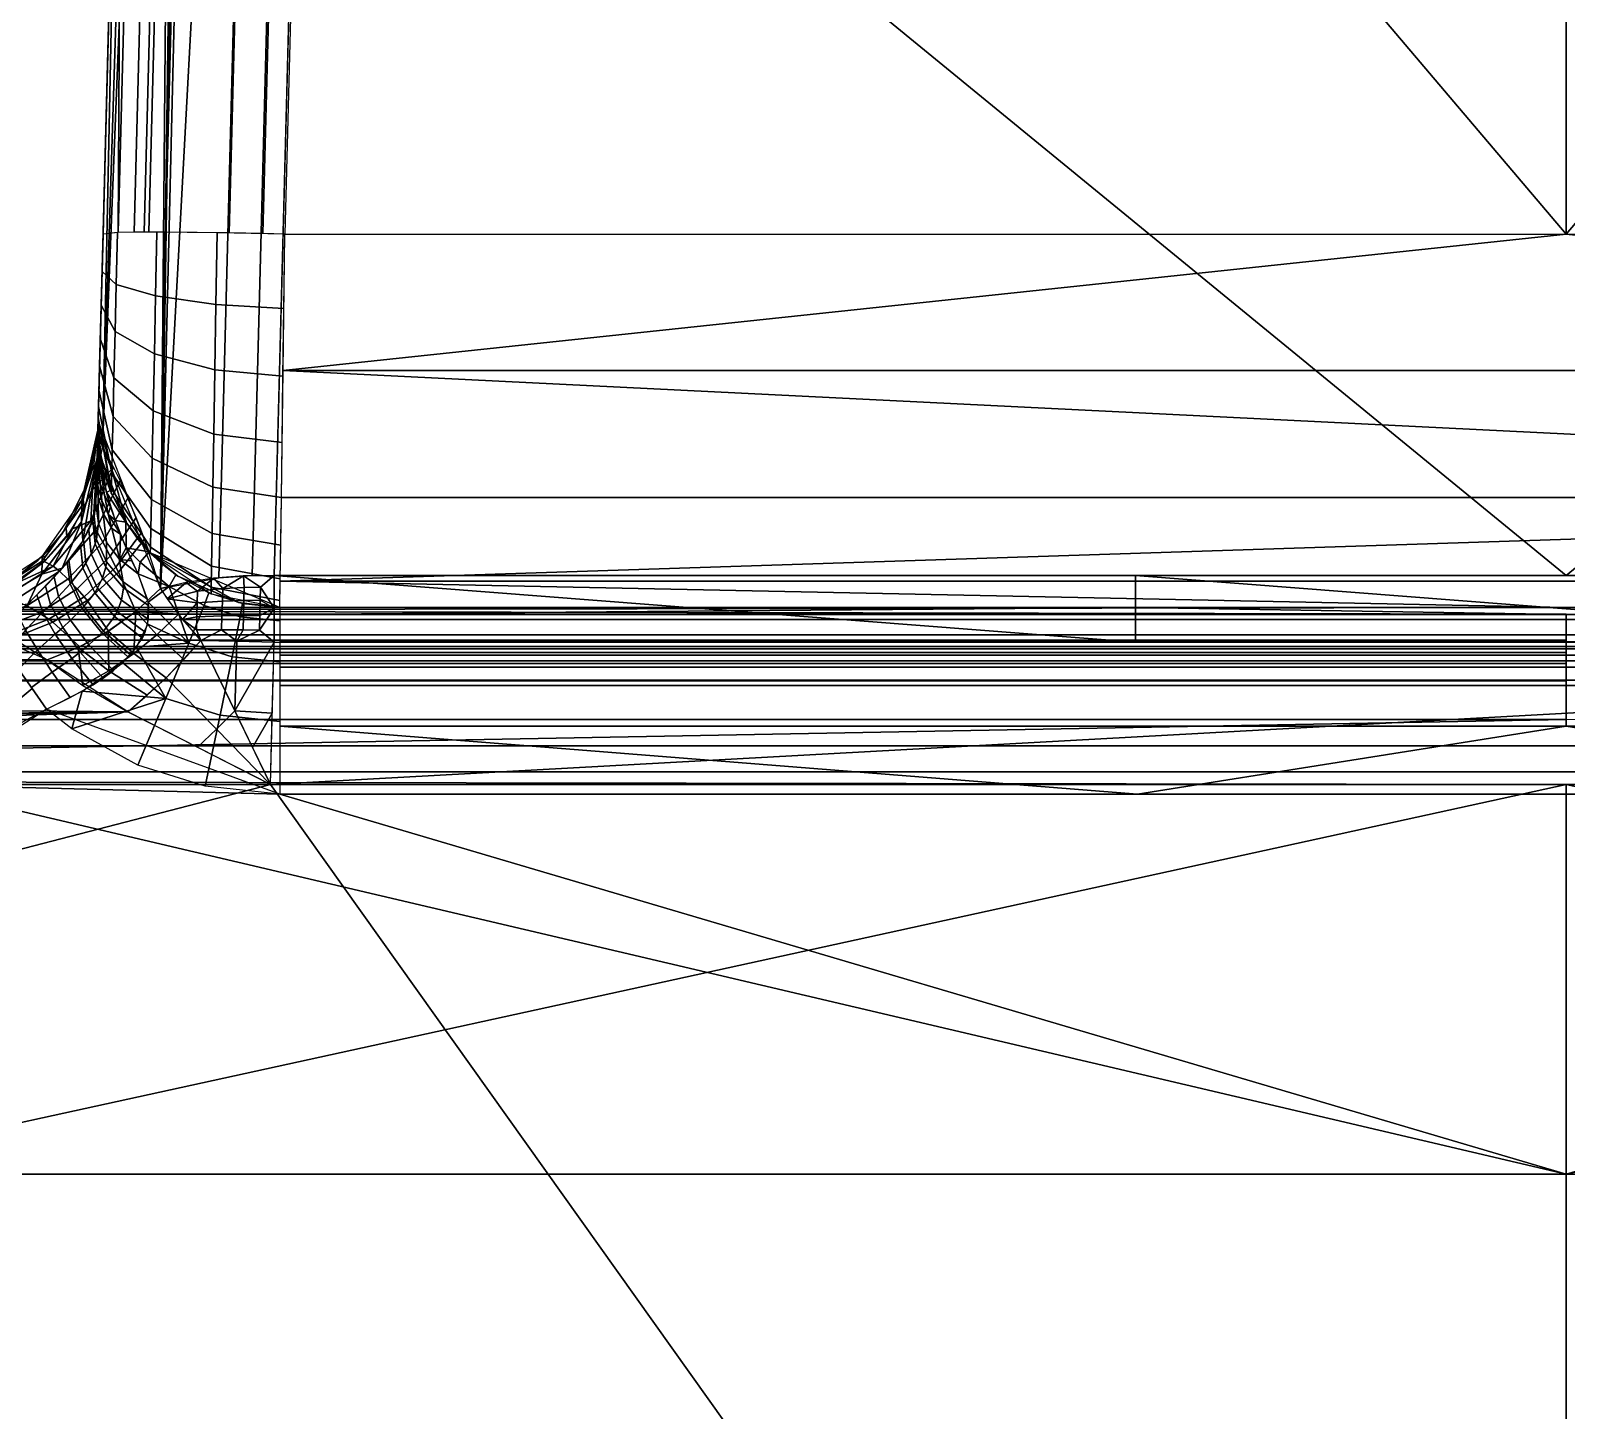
# Model space of a CAD drawing. Extents: x -30.2 to 30.1, y -17.9 to 0.1.
# Drawn here: x -4.234 to -0.012, y -14.075 to -10.283 of the extents above; entities that cross this region are included whole.
import ezdxf

# ---------------------------------------------------------------- set-up
doc = ezdxf.new("R2010")
doc.units = 0
doc.header["$MEASUREMENT"] = 0
doc.layers.add('Pux Jalapa', color=255, linetype='CONTINUOUS')

msp = doc.modelspace()

# ---------------------------------------------------------------- linework, layer by layer
at = {"layer": 'Pux Jalapa'}
for points in [[(-3.8767, -11.8164, -10.2566), (-3.7164, -11.7863, -10.3371), (-3.5672, -6.0898, -7.9094)], [(-3.5672, -6.0898, -7.9094), (-3.7406, -6.1239, -7.8188), (-3.8767, -11.8164, -10.2566)], [(-3.5672, -6.0898, -7.9094), (-3.7164, -11.7863, -10.3371), (-3.6248, -11.7805, -10.3563), (-3.4757, -6.084, -7.9286)], [(-3.4757, -6.084, -7.9286), (-3.6248, -11.7805, -10.3563), (-3.5647, -11.7804, -10.3603), (-3.4155, -6.084, -7.9325)], [(-4.0361, -11.4274, -9.8011), (-3.8767, -11.8164, -10.2566), (-3.8283, -6.1603, -7.728)], [(-3.8283, -6.1603, -7.728), (-3.8726, -6.1905, -7.6543), (-4.0361, -11.4274, -9.8011)], [(-3.7406, -6.1239, -7.8188), (-3.7875, -6.1408, -7.7763), (-3.8767, -11.8164, -10.2566)], [(-3.7875, -6.1408, -7.7763), (-3.8, -6.1462, -7.7628), (-3.8767, -11.8164, -10.2566)], [(-3.8, -6.1462, -7.7628), (-3.8283, -6.1603, -7.728), (-3.8767, -11.8164, -10.2566)], [(-3.8726, -6.1905, -7.6543), (-3.9823, -8.824, -8.5624), (-4.0361, -11.4274, -9.8011)], [(-3.9938, -10.8378, 6.9744), (-3.8884, -6.8116, 6.8689), (-3.8443, -6.8107, 6.9494), (-3.9497, -10.8368, 7.0548)], [(-3.8884, -6.8116, 6.8689), (-3.9938, -10.8378, 6.9744), (-3.9824, -8.8288, 6.723)], [(-3.9497, -10.8368, 7.0548), (-3.8443, -6.8107, 6.9494), (-3.8161, -6.8104, 6.9872), (-3.9215, -10.8366, 7.0926)], [(-3.9215, -10.8366, 7.0926), (-3.8161, -6.8104, 6.9872), (-3.8038, -6.8103, 7.0016), (-3.9093, -10.8365, 7.107)], [(-3.9093, -10.8365, 7.107), (-3.8038, -6.8103, 7.0016), (-3.758, -6.8104, 7.047), (-3.8634, -10.8365, 7.1525)], [(-3.8634, -10.8365, 7.1525), (-3.758, -6.8104, 7.047), (-3.5825, -6.8124, 7.1461), (-3.6879, -10.8385, 7.2515)], [(-3.6879, -10.8385, 7.2515), (-3.5825, -6.8124, 7.1461), (-3.4904, -6.8142, 7.1663), (-3.5958, -10.8404, 7.2718)], [(-3.5958, -10.8404, 7.2718), (-3.4904, -6.8142, 7.1663), (-3.4299, -6.8157, 7.1701), (-3.5353, -10.8419, 7.2755)], [(-3.5353, -10.8419, 7.2755), (-0.012, -10.8419, 7.2755), (-3.4299, -6.8157, 7.1701)], [(-0.012, -6.8157, 7.1701), (-3.4299, -6.8157, 7.1701), (-0.012, -10.8419, 7.2755)], [(-0.012, -10.8419, 7.2755), (3.5113, -10.8419, 7.2755), (3.4059, -6.8157, 7.1701)], [(3.4059, -6.8157, 7.1701), (-0.012, -6.8157, 7.1701), (-0.012, -10.8419, 7.2755)], [(-3.9823, -8.824, -8.5624), (-4.0492, -11.3812, -9.6522), (-4.0361, -11.4274, -9.8011)], [(-4.0351, -10.8419, 6.7757), (-3.9824, -8.8288, 6.723), (-3.9938, -10.8378, 6.9744)], [(-3.4901, -8.9322, -9.1464), (-3.5647, -11.7804, -10.3603), (-0.012, -11.7804, -10.3603)], [(-3.4901, -8.9322, -9.1464), (-0.012, -11.7804, -10.3603), (3.4661, -8.9322, -9.1464)], [(-0.012, -11.7804, -10.3603), (3.5407, -11.7804, -10.3603), (3.4661, -8.9322, -9.1464)], [(-4.0351, -10.8419, 6.7757), (-4, -9.4998, 6.7405), (-4.0145, -10.0533, 4.7963)], [(-4.0145, -10.0533, 4.7963), (-4.035, -10.8363, 4.7963), (-4.0351, -10.8419, 6.7757)], [(-4.035, -10.8363, -5.5945), (-4.0145, -10.0533, -5.5945), (-4.0145, -10.0533, -7.6726), (-4.035, -10.8363, -7.6726)], [(-4.035, -10.8363, -3.5163), (-4.0145, -10.0533, -3.5163), (-4.0145, -10.0533, -5.5945), (-4.035, -10.8363, -5.5945)], [(-4.035, -10.8363, -1.4382), (-4.0145, -10.0533, -1.4382), (-4.0145, -10.0533, -3.5163), (-4.035, -10.8363, -3.5163)], [(-4.035, -10.8363, 0.64), (-4.0145, -10.0533, 0.64), (-4.0145, -10.0533, -1.4382), (-4.035, -10.8363, -1.4382)], [(-4.035, -10.8363, 2.7181), (-4.0145, -10.0533, 2.7181), (-4.0145, -10.0533, 0.64), (-4.035, -10.8363, 0.64)], [(-4.035, -10.8363, 4.7963), (-4.0145, -10.0533, 4.7963), (-4.0145, -10.0533, 2.7181), (-4.035, -10.8363, 2.7181)], [(-4.035, -10.8363, -7.6726), (-4.0145, -10.0533, -7.6726), (-4.0158, -10.1026, -9.1073)], [(-4.0158, -10.1026, -9.1073), (-4.0492, -11.3812, -9.6522), (-4.035, -10.8363, -7.6726)], [(-4.0492, -11.3812, -9.6522), (-4.0492, -11.3812, -8.4603), (-4.035, -10.8363, -7.6726)], [(-4.0492, -11.3812, -8.4603), (-4.0492, -11.3812, -7.2684), (-4.035, -10.8363, -7.6726)], [(-4.0492, -11.3812, -7.2684), (-4.0492, -11.3812, -6.0766), (-4.035, -10.8363, -7.6726)], [(-4.0492, -11.3812, -6.0766), (-4.0492, -11.3812, -4.8847), (-4.035, -10.8363, -5.5945)], [(-4.035, -10.8363, -5.5945), (-4.035, -10.8363, -7.6726), (-4.0492, -11.3812, -6.0766)], [(-4.035, -10.8363, -3.5163), (-4.035, -10.8363, -5.5945), (-4.0492, -11.3812, -4.8847)], [(-4.0492, -11.3812, -4.8847), (-4.0486, -11.355, -3.9112), (-4.035, -10.8363, -3.5163)], [(-4.0486, -11.355, -3.9112), (-4.0486, -11.355, -2.4559), (-4.035, -10.8363, -3.5163)], [(-4.0486, -11.355, -2.4559), (-4.0486, -11.355, -1.0006), (-4.035, -10.8363, -1.4382)], [(-4.0486, -11.355, -1.0006), (-4.0486, -11.355, 0.4547), (-4.035, -10.8363, 0.64)], [(-4.0486, -11.355, 0.4547), (-4.0486, -11.355, 1.91), (-4.035, -10.8363, 0.64)], [(-4.0486, -11.355, 1.91), (-4.0486, -11.355, 3.3652), (-4.035, -10.8363, 2.7181)], [(-4.0486, -11.355, 3.3652), (-4.0486, -11.355, 4.8205), (-4.035, -10.8363, 4.7963)], [(-4.0486, -11.355, 4.8205), (-4.0486, -11.355, 6.2758), (-4.035, -10.8363, 4.7963)], [(-4.0486, -11.355, 6.2758), (-4.0446, -11.2039, 6.634), (-4.035, -10.8363, 4.7963)], [(-4.035, -10.8363, -1.4382), (-4.035, -10.8363, -3.5163), (-4.0486, -11.355, -2.4559)], [(-4.035, -10.8363, 0.64), (-4.035, -10.8363, -1.4382), (-4.0486, -11.355, -1.0006)], [(-4.035, -10.8363, 2.7181), (-4.035, -10.8363, 0.64), (-4.0486, -11.355, 1.91)], [(-4.035, -10.8363, 4.7963), (-4.035, -10.8363, 2.7181), (-4.0486, -11.355, 3.3652)], [(-4.0446, -11.2039, 6.634), (-4.0351, -10.8419, 6.7757), (-4.035, -10.8363, 4.7963)], [(-4.0351, -10.8419, 6.7757), (-4.0378, -10.9443, 6.7678), (-3.9986, -10.9803, 6.9608), (-3.9952, -10.8378, 6.9712)], [(-3.9952, -10.8378, 6.9712), (-3.9986, -10.9803, 6.9608), (-3.8904, -11.0117, 7.1182), (-3.8868, -10.8365, 7.1308)], [(-3.8868, -10.8365, 7.1308), (-3.8904, -11.0117, 7.1182), (-3.7249, -11.0354, 7.2249), (-3.7217, -10.838, 7.2393)], [(-3.7217, -10.838, 7.2393), (-3.7249, -11.0354, 7.2249), (-3.538, -11.0466, 7.2597), (-3.5353, -10.8419, 7.2755)], [(-3.5402, -11.2171, 7.213), (-3.5353, -10.8419, 7.2755), (-0.012, -10.8419, 7.2755)], [(-3.5402, -11.2171, 7.213), (-0.012, -10.8419, 7.2755), (3.5162, -11.2171, 7.213)], [(-0.012, -10.8419, 7.2755), (3.5113, -10.8419, 7.2755), (3.5162, -11.2171, 7.213)], [(-4.0378, -10.9443, 6.7678), (-4.0402, -11.0372, 6.7415), (-4.0018, -11.1099, 6.9246), (-3.9986, -10.9803, 6.9608)], [(-3.9986, -10.9803, 6.9608), (-4.0018, -11.1099, 6.9246), (-3.8937, -11.1712, 7.0739), (-3.8904, -11.0117, 7.1182)], [(-3.8904, -11.0117, 7.1182), (-3.8937, -11.1712, 7.0739), (-3.7278, -11.215, 7.1747), (-3.7249, -11.0354, 7.2249)], [(-4.0402, -11.0372, 6.7415), (-4.0426, -11.1285, 6.6944), (-4.0049, -11.2373, 6.8595), (-4.0018, -11.1099, 6.9246)], [(-3.7249, -11.0354, 7.2249), (-3.7278, -11.215, 7.1747), (-3.5404, -11.2326, 7.2071), (-3.538, -11.0466, 7.2597)], [(-4.0426, -11.1285, 6.6944), (-4.0446, -11.2039, 6.634), (-4.0075, -11.3428, 6.7756), (-4.0049, -11.2373, 6.8595)], [(-4.0018, -11.1099, 6.9246), (-4.0049, -11.2373, 6.8595), (-3.897, -11.328, 6.994), (-3.8937, -11.1712, 7.0739)], [(-3.8937, -11.1712, 7.0739), (-3.897, -11.328, 6.994), (-3.7307, -11.3915, 7.0845), (-3.7278, -11.215, 7.1747)], [(-4.0446, -11.2039, 6.634), (-4.0463, -11.2697, 6.5552), (-4.0098, -11.4349, 6.6658), (-4.0075, -11.3428, 6.7756)], [(-3.7278, -11.215, 7.1747), (-3.7307, -11.3915, 7.0845), (-3.5428, -11.415, 7.1129), (-3.5404, -11.2326, 7.2071)], [(-3.5448, -11.5659, 6.9921), (-3.5402, -11.2171, 7.213), (3.5208, -11.5659, 6.9921)], [(3.5162, -11.2171, 7.213), (3.5208, -11.5659, 6.9921), (-3.5402, -11.2171, 7.213)], [(-4.0463, -11.2697, 6.5552), (-4.0475, -11.3157, 6.4702), (-4.0113, -11.4994, 6.5473), (-4.0098, -11.4349, 6.6658)], [(-4.0049, -11.2373, 6.8595), (-4.0075, -11.3428, 6.7756), (-3.8997, -11.4579, 6.8909), (-3.897, -11.328, 6.994)], [(-4.0492, -11.3812, -4.8847), (-4.0545, -11.582, -4.2836), (-4.0486, -11.355, -3.9112)], [(-4.0486, -11.355, -3.9112), (-4.0499, -11.4068, -4.0074), (-4.0497, -11.4248, -3.9976)], [(-4.0486, -11.355, -3.9112), (-4.0497, -11.4248, -3.9976), (-4.0481, -11.4424, -3.9879)], [(-4.0483, -11.3456, 6.372), (-4.0486, -11.355, 6.2758), (-4.0127, -11.5545, 6.2758), (-4.0124, -11.5414, 6.4102)], [(-4.0486, -11.355, -3.9112), (-4.0481, -11.4424, -3.9879), (-4.0452, -11.4595, -3.9786)], [(-4.0486, -11.3878, -3.9266), (-4.0486, -11.355, -3.9112), (-4.0429, -11.4827, -3.9936)], [(-4.0452, -11.4595, -3.9786), (-4.0429, -11.4827, -3.9936), (-4.0486, -11.355, -3.9112)], [(-4.0415, -11.4729, -3.967), (-4.0486, -11.355, -3.9112), (-4.0424, -11.4472, -3.9064)], [(-3.9069, -11.717, -3.8923), (-4.0486, -11.355, -3.9112), (-3.9709, -11.636, 1.1517)], [(-4.0486, -11.355, -3.9112), (-4.0486, -11.355, -0.5155), (-4.041, -11.4557, 1.1517)], [(-4.0486, -11.355, -0.5155), (-4.0486, -11.355, 2.8802), (-4.041, -11.4557, 1.1517)], [(-4.0486, -11.355, 2.8802), (-4.0486, -11.355, 6.2758), (-4.041, -11.4557, 6.2758)], [(-4.041, -11.4557, 1.1517), (-3.9709, -11.636, 1.1517), (-4.0486, -11.355, -3.9112)], [(-4.041, -11.4557, 6.2758), (-4.041, -11.4557, 1.1517), (-4.0486, -11.355, 2.8802)], [(-4.0475, -11.3157, 6.4702), (-4.0483, -11.3456, 6.372), (-4.0124, -11.5414, 6.4102), (-4.0113, -11.4994, 6.5473)], [(-4.0075, -11.3428, 6.7756), (-4.0098, -11.4349, 6.6658), (-3.902, -11.5714, 6.7559), (-3.8997, -11.4579, 6.8909)], [(-3.897, -11.328, 6.994), (-3.8997, -11.4579, 6.8909), (-3.7331, -11.5376, 6.9682), (-3.7307, -11.3915, 7.0845)], [(-4.0492, -11.3812, -4.8847), (-4.0498, -11.4012, -4.6859), (-4.0934, -11.5891, -4.7243), (-4.0929, -11.5729, -4.8847)], [(-4.0492, -11.3812, -4.8847), (-4.0492, -11.3812, -7.2684), (-4.071, -11.5147, -4.8847)], [(-4.0492, -11.3812, -7.2684), (-4.0492, -11.3812, -9.6522), (-4.071, -11.5147, -9.6522)], [(-4.071, -11.5147, -9.6522), (-4.071, -11.5147, -4.8847), (-4.0492, -11.3812, -7.2684)], [(-4.0617, -11.4797, -9.6522), (-4.0555, -11.5194, -9.8055), (-4.0361, -11.4274, -9.8011), (-4.0492, -11.3812, -9.6522)], [(-4.0474, -11.4163, -3.94), (-4.0486, -11.3878, -3.9266), (-4.0415, -11.4729, -3.967)], [(-4.0429, -11.4827, -3.9936), (-4.0252, -11.5525, -4.0068), (-4.0486, -11.3878, -3.9266)], [(-3.7307, -11.3915, 7.0845), (-3.7331, -11.5376, 6.9682), (-3.5448, -11.5659, 6.9921), (-3.5428, -11.415, 7.1129)], [(-4.0498, -11.4012, -4.6859), (-4.0512, -11.4557, -4.5059), (-4.0946, -11.6332, -4.5791), (-4.0934, -11.5891, -4.7243)], [(-4.0361, -11.4274, -9.8011), (-4.0641, -11.5447, -9.8074), (-4.0064, -11.4824, -9.9213)], [(-4.0502, -11.4188, -4.0291), (-4.0513, -11.4607, -4.1023), (-4.0496, -11.4946, -4.0823), (-4.0498, -11.4406, -4.017)], [(-4.0499, -11.4068, -4.0074), (-4.0502, -11.4188, -4.0291), (-4.0498, -11.4406, -4.017), (-4.0497, -11.4248, -3.9976)], [(-4.0497, -11.4248, -3.9976), (-4.0498, -11.4406, -4.017), (-4.0473, -11.462, -4.0051), (-4.0481, -11.4424, -3.9879)], [(-4.0498, -11.4406, -4.017), (-4.0496, -11.4946, -4.0823), (-4.0428, -11.5278, -4.0627), (-4.0473, -11.462, -4.0051)], [(-4.0415, -11.4729, -3.967), (-4.045, -11.4447, -3.9535), (-4.0474, -11.4163, -3.94)], [(-4.0098, -11.4349, 6.6658), (-4.0113, -11.4994, 6.5473), (-3.9037, -11.6509, 6.61), (-3.902, -11.5714, 6.7559)], [(-4.0946, -11.6332, -4.5791), (-4.0512, -11.4557, -4.5059), (-4.0907, -11.685, -4.45)], [(-4.0609, -11.6215, -4.3542), (-4.0907, -11.685, -4.45), (-4.0512, -11.4557, -4.5059)], [(-4.0901, -11.5664, -9.6522), (-4.0876, -11.5987, -9.8127), (-4.0555, -11.5194, -9.8055), (-4.0617, -11.4797, -9.6522)], [(-4.0683, -11.6301, -9.9144), (-4.0545, -11.6548, -9.9656), (-3.9883, -11.5196, -9.9775), (-4.0064, -11.4824, -9.9213)], [(-4.0683, -11.6301, -9.9144), (-4.0064, -11.4824, -9.9213), (-4.0641, -11.5447, -9.8074)], [(-4.0512, -11.4557, -4.5059), (-4.0536, -11.5495, -4.3295), (-4.0609, -11.6215, -4.3542)], [(-4.0513, -11.4607, -4.1023), (-4.0522, -11.4924, -4.1543), (-4.0492, -11.5338, -4.1283), (-4.0496, -11.4946, -4.0823)], [(-4.0481, -11.4424, -3.9879), (-4.0473, -11.462, -4.0051), (-4.0429, -11.4827, -3.9936), (-4.0452, -11.4595, -3.9786)], [(-4.0473, -11.462, -4.0051), (-4.0428, -11.5278, -4.0627), (-4.0314, -11.5593, -4.0443), (-4.0429, -11.4827, -3.9936)], [(-4.0141, -11.5913, -4.0273), (-4.0252, -11.5525, -4.0068), (-4.0429, -11.4827, -3.9936)], [(-4.0429, -11.4827, -3.9936), (-4.0314, -11.5593, -4.0443), (-4.0141, -11.5913, -4.0273)], [(-4.0424, -11.4472, -3.9064), (-4.0156, -11.547, -3.9012), (-4.0415, -11.4729, -3.967)], [(-4.0252, -11.5525, -4.0068), (-4.0415, -11.4729, -3.967), (-4.0156, -11.547, -3.9012)], [(-3.9709, -11.636, 6.2758), (-3.9709, -11.636, 1.1517), (-4.041, -11.4557, 1.1517), (-4.041, -11.4557, 6.2758)], [(-3.8997, -11.4579, 6.8909), (-3.902, -11.5714, 6.7559), (-3.7352, -11.6652, 6.8161), (-3.7331, -11.5376, 6.9682)], [(-4.1462, -11.6643, -9.6522), (-4.1462, -11.6643, -4.8847), (-4.071, -11.5147, -4.8847), (-4.071, -11.5147, -9.6522)], [(-4.0528, -11.5185, -4.1948), (-4.0545, -11.582, -4.2836), (-4.0479, -11.637, -4.2413), (-4.0488, -11.565, -4.1639)], [(-4.0545, -11.6548, -9.9656), (-4.0358, -11.6886, -10.0232), (-3.9664, -11.5681, -10.0384), (-3.9883, -11.5196, -9.9775)], [(-4.0522, -11.4924, -4.1543), (-4.0528, -11.5185, -4.1948), (-4.0488, -11.565, -4.1639), (-4.0492, -11.5338, -4.1283)], [(-4.0496, -11.4946, -4.0823), (-4.0492, -11.5338, -4.1283), (-4.0384, -11.5742, -4.1031), (-4.0428, -11.5278, -4.0627)], [(-4.0113, -11.4994, 6.5473), (-4.0124, -11.5414, 6.4102), (-3.9047, -11.7026, 6.4413), (-3.9037, -11.6509, 6.61)], [(-4.1361, -11.65, -9.6522), (-4.1346, -11.674, -9.8233), (-4.0876, -11.5987, -9.8127), (-4.0901, -11.5664, -9.6522)], [(-4.0641, -11.5447, -9.8074), (-4.1186, -11.6516, -9.8197), (-4.0683, -11.6301, -9.9144)], [(-4.0545, -11.582, -4.2836), (-4.0609, -11.6215, -4.3542), (-4.0536, -11.5495, -4.3295)], [(-4.0492, -11.5338, -4.1283), (-4.0488, -11.565, -4.1639), (-4.0345, -11.6102, -4.1341), (-4.0384, -11.5742, -4.1031)], [(-4.0488, -11.565, -4.1639), (-4.0479, -11.637, -4.2413), (-4.0251, -11.6899, -4.2009), (-4.0345, -11.6102, -4.1341)], [(-4.0428, -11.5278, -4.0627), (-4.0384, -11.5742, -4.1031), (-4.0206, -11.6118, -4.0797), (-4.0314, -11.5593, -4.0443)], [(-4.0314, -11.5593, -4.0443), (-4.0206, -11.6118, -4.0797), (-4.0141, -11.5913, -4.0273)], [(-4.0156, -11.547, -3.9012), (-3.9722, -11.6339, -3.8966), (-4.0252, -11.5525, -4.0068)], [(-4.0012, -11.6295, -4.0482), (-4.0252, -11.5525, -4.0068), (-3.9722, -11.6339, -3.8966)], [(-4.0124, -11.5414, 6.4102), (-4.0127, -11.5545, 6.2758), (-3.9051, -11.7188, 6.2758), (-3.9047, -11.7026, 6.4413)], [(-3.7331, -11.5376, 6.9682), (-3.7352, -11.6652, 6.8161), (-3.5465, -11.6974, 6.8345), (-3.5448, -11.5659, 6.9921)], [(-3.5478, -11.7958, 6.6493), (-3.5448, -11.5659, 6.9921), (3.5208, -11.5659, 6.9921)], [(3.5208, -11.5659, 6.9921), (3.5238, -11.7958, 6.6493), (-3.5478, -11.7958, 6.6493)], [(-4.0934, -11.5891, -4.7243), (-4.0946, -11.6332, -4.5791), (-4.2036, -11.7767, -4.6389), (-4.2024, -11.7411, -4.7557)], [(-4.0929, -11.5729, -4.8847), (-4.0934, -11.5891, -4.7243), (-4.2024, -11.7411, -4.7557), (-4.202, -11.728, -4.8847)], [(-4.0533, -11.6811, -4.2966), (-4.0479, -11.6369, -4.2414), (-4.0545, -11.582, -4.2836), (-4.0598, -11.6172, -4.3472)], [(-4.0384, -11.5742, -4.1031), (-4.0345, -11.6102, -4.1341), (-4.0111, -11.6515, -4.107), (-4.0206, -11.6118, -4.0797)], [(-4.0358, -11.6886, -10.0232), (-4.015, -11.7272, -10.0784), (-3.944, -11.6213, -10.0954), (-3.9664, -11.5681, -10.0384)], [(-4.0012, -11.6295, -4.0482), (-4.0141, -11.5913, -4.0273), (-4.0206, -11.6118, -4.0797)], [(-3.902, -11.5714, 6.7559), (-3.9037, -11.6509, 6.61), (-3.7367, -11.7545, 6.6519), (-3.7352, -11.6652, 6.8161)], [(-4.2036, -11.7767, -4.6389), (-4.0946, -11.6332, -4.5791), (-4.1474, -11.7605, -4.5227)], [(-4.1984, -11.7245, -9.6522), (-4.1949, -11.7405, -9.837), (-4.1346, -11.674, -9.8233), (-4.1361, -11.65, -9.6522)], [(-4.1186, -11.6516, -9.8197), (-4.1966, -11.742, -9.8374), (-4.1723, -11.7547, -9.9283)], [(-4.1723, -11.7547, -9.9283), (-4.1551, -11.7687, -9.9756), (-4.0545, -11.6548, -9.9656), (-4.0683, -11.6301, -9.9144)], [(-4.1723, -11.7547, -9.9283), (-4.0683, -11.6301, -9.9144), (-4.1186, -11.6516, -9.8197)], [(-4.0907, -11.685, -4.45), (-4.1474, -11.7605, -4.5227), (-4.0946, -11.6332, -4.5791)], [(-4.068, -11.7206, -4.3483), (-4.0569, -11.6936, -4.3131), (-4.0632, -11.6284, -4.3665), (-4.0739, -11.6544, -4.408)], [(-4.0569, -11.6936, -4.3131), (-4.0533, -11.6811, -4.2966), (-4.0598, -11.6172, -4.3472), (-4.0632, -11.6284, -4.3665)], [(-4.0253, -11.7432, -4.2516), (-4.0258, -11.6887, -4.2019), (-4.0479, -11.6369, -4.2414), (-4.0533, -11.6811, -4.2966)], [(-4.0345, -11.6102, -4.1341), (-4.0251, -11.6899, -4.2009), (-3.9885, -11.7363, -4.1658), (-4.0111, -11.6515, -4.107)], [(-3.987, -11.6671, -4.0696), (-4.0012, -11.6295, -4.0482), (-4.0206, -11.6118, -4.0797)], [(-4.0206, -11.6118, -4.0797), (-4.0111, -11.6515, -4.107), (-3.987, -11.6671, -4.0696)], [(-4.015, -11.7272, -10.0784), (-3.9995, -11.7572, -10.116), (-3.9282, -11.6613, -10.1336), (-3.944, -11.6213, -10.0954)], [(-4.0111, -11.6515, -4.107), (-3.9885, -11.7363, -4.1658), (-3.987, -11.6671, -4.0696)], [(-3.9717, -11.7039, -4.0915), (-4.0012, -11.6295, -4.0482), (-3.9722, -11.6339, -3.8966)], [(-3.9722, -11.6339, -3.8966), (-3.9085, -11.7153, -3.8924), (-3.9717, -11.7039, -4.0915)], [(-3.938, -11.6818, 6.2758), (-3.938, -11.6818, 1.1517), (-3.9709, -11.636, 1.1517), (-3.9709, -11.636, 6.2758)], [(-3.9709, -11.636, 1.1517), (-3.938, -11.6818, 1.1517), (-3.9069, -11.717, -3.8923)], [(-3.9037, -11.6509, 6.61), (-3.9047, -11.7026, 6.4413), (-3.7376, -11.8127, 6.462), (-3.7367, -11.7545, 6.6519)], [(-4.1813, -11.7069, -9.6522), (-4.1813, -11.7069, -4.8847), (-4.1462, -11.6643, -4.8847), (-4.1462, -11.6643, -9.6522)], [(-4.1551, -11.7687, -9.9756), (-4.1319, -11.7902, -10.0295), (-4.0358, -11.6886, -10.0232), (-4.0545, -11.6548, -9.9656)], [(-4.1319, -11.7902, -10.0295), (-4.1062, -11.8169, -10.0817), (-4.015, -11.7272, -10.0784), (-4.0358, -11.6886, -10.0232)], [(-4.0908, -11.759, -4.3942), (-4.0825, -11.7465, -4.3799), (-4.0885, -11.6813, -4.4454), (-4.0971, -11.695, -4.4622)], [(-4.0825, -11.7465, -4.3799), (-4.068, -11.7206, -4.3483), (-4.0739, -11.6544, -4.408), (-4.0885, -11.6813, -4.4454)], [(-4.0367, -11.788, -4.2974), (-4.0276, -11.7578, -4.2662), (-4.0569, -11.6936, -4.3131), (-4.068, -11.7206, -4.3483)], [(-4.0276, -11.7578, -4.2662), (-4.0253, -11.7432, -4.2516), (-4.0533, -11.6811, -4.2966), (-4.0569, -11.6936, -4.3131)], [(-3.9793, -11.7977, -4.216), (-3.9906, -11.7341, -4.1675), (-4.0258, -11.6887, -4.2019), (-4.0253, -11.7432, -4.2516)], [(-3.9995, -11.7572, -10.116), (-3.9923, -11.7716, -10.1327), (-3.9212, -11.6801, -10.1505), (-3.9282, -11.6613, -10.1336)], [(-3.9923, -11.7716, -10.1327), (-3.9448, -11.8793, -10.2378), (-3.8767, -11.8164, -10.2566), (-3.9212, -11.6801, -10.1505)], [(-3.9717, -11.7039, -4.0915), (-3.987, -11.6671, -4.0696), (-3.9885, -11.7363, -4.1658)], [(-3.9091, -11.7147, 6.2758), (-3.9091, -11.7147, 1.1517), (-3.938, -11.6818, 1.1517), (-3.938, -11.6818, 6.2758)], [(-3.938, -11.6818, 1.1517), (-3.9091, -11.7147, 1.1517), (-3.9069, -11.717, -3.8923)], [(-3.7352, -11.6652, 6.8161), (-3.7367, -11.7545, 6.6519), (-3.5477, -11.7894, 6.6646), (-3.5465, -11.6974, 6.8345)], [(-4.202, -11.728, -4.8847), (-4.2024, -11.7411, -4.7557), (-4.3657, -11.844, -4.7774), (-4.3653, -11.8331, -4.8847)], [(-4.2725, -11.7846, -9.6522), (-4.2646, -11.7938, -9.8527), (-4.1949, -11.7405, -9.837), (-4.1984, -11.7245, -9.6522)], [(-4.2132, -11.7385, -9.6522), (-4.2132, -11.7385, -4.8847), (-4.1813, -11.7069, -4.8847), (-4.1813, -11.7069, -9.6522)], [(-4.1208, -11.7975, -4.4321), (-4.0908, -11.759, -4.3942), (-4.0971, -11.695, -4.4622), (-4.1289, -11.7385, -4.5059)], [(-4.1062, -11.8169, -10.0817), (-4.0871, -11.8387, -10.1173), (-3.9995, -11.7572, -10.116), (-4.015, -11.7272, -10.0784)], [(-4.0501, -11.8153, -4.3255), (-4.0367, -11.788, -4.2974), (-4.068, -11.7206, -4.3483), (-4.0825, -11.7465, -4.3799)], [(-3.9127, -11.8452, -4.19), (-3.9389, -11.7754, -4.1366), (-3.9906, -11.7341, -4.1675), (-3.9793, -11.7977, -4.216)], [(-3.9556, -11.74, -4.1138), (-3.9717, -11.7039, -4.0915), (-3.9885, -11.7363, -4.1658)], [(-3.9389, -11.7754, -4.1366), (-3.9556, -11.74, -4.1138), (-3.9885, -11.7363, -4.1658)], [(-3.9389, -11.7754, -4.1366), (-3.9717, -11.7039, -4.0915), (-3.9326, -11.7434, -4.0807)], [(-3.9085, -11.7153, -3.8924), (-3.9326, -11.7434, -4.0807), (-3.9717, -11.7039, -4.0915)], [(-3.8534, -11.8102, -4.0778), (-3.9326, -11.7434, -4.0807), (-3.9085, -11.7153, -3.8924), (-3.8346, -11.7783, -3.8891)], [(-3.8756, -11.7465, 6.2758), (-3.8756, -11.7465, 1.1517), (-3.9091, -11.7147, 1.1517), (-3.9091, -11.7147, 6.2758)], [(-3.9091, -11.7147, 1.1517), (-3.8756, -11.7465, 1.1517), (-3.9069, -11.717, -3.8923)], [(-3.5487, -11.8681, -3.8844), (-3.9069, -11.717, -3.8923), (-3.6629, -11.8549, 1.1517)], [(-3.8756, -11.7465, 1.1517), (-3.8295, -11.7818, 1.1517), (-3.9069, -11.717, -3.8923)], [(-3.8295, -11.7818, 1.1517), (-3.6629, -11.8549, 1.1517), (-3.9069, -11.717, -3.8923)], [(-3.9047, -11.7026, 6.4413), (-3.9051, -11.7188, 6.2758), (-3.7379, -11.8309, 6.2758), (-3.7376, -11.8127, 6.462)], [(-4.2024, -11.7411, -4.7557), (-4.2036, -11.7767, -4.6389), (-4.367, -11.8736, -4.6803), (-4.3657, -11.844, -4.7774)], [(-4.367, -11.8736, -4.6803), (-4.2036, -11.7767, -4.6389), (-4.2422, -11.8589, -4.5515)], [(-4.303, -11.8389, -9.9607), (-4.2771, -11.848, -10.0057), (-4.1551, -11.7687, -9.9756), (-4.1723, -11.7547, -9.9283)], [(-4.303, -11.8389, -9.9607), (-4.1723, -11.7547, -9.9283), (-4.2934, -11.8107, -9.8593)], [(-4.1966, -11.742, -9.8374), (-4.2934, -11.8107, -9.8593), (-4.1723, -11.7547, -9.9283)], [(-4.2771, -11.848, -10.0057), (-4.2441, -11.8634, -10.056), (-4.1319, -11.7902, -10.0295), (-4.1551, -11.7687, -9.9756)], [(-4.2617, -11.7773, -9.6522), (-4.2617, -11.7773, -4.8847), (-4.2132, -11.7385, -4.8847), (-4.2132, -11.7385, -9.6522)], [(-4.1474, -11.7605, -4.5227), (-4.2422, -11.8589, -4.5515), (-4.2036, -11.7767, -4.6389)], [(-4.1577, -11.838, -4.4608), (-4.1255, -11.803, -4.4367), (-4.134, -11.7447, -4.511), (-4.1694, -11.7849, -4.537)], [(-4.1255, -11.803, -4.4367), (-4.1208, -11.7975, -4.4321), (-4.1289, -11.7385, -4.5059), (-4.134, -11.7447, -4.511)], [(-4.0874, -11.8655, -4.3728), (-4.058, -11.828, -4.3383), (-4.0908, -11.759, -4.3942), (-4.1208, -11.7975, -4.4321)], [(-4.058, -11.828, -4.3383), (-4.0501, -11.8153, -4.3255), (-4.0825, -11.7465, -4.3799), (-4.0908, -11.759, -4.3942)], [(-4.0871, -11.8387, -10.1173), (-4.0783, -11.8494, -10.1331), (-3.9923, -11.7716, -10.1327), (-3.9995, -11.7572, -10.116)], [(-4.0783, -11.8494, -10.1331), (-4.02, -11.9332, -10.2324), (-3.9448, -11.8793, -10.2378), (-3.9923, -11.7716, -10.1327)], [(-3.9844, -11.8485, -4.2611), (-3.9792, -11.8144, -4.2304), (-4.0276, -11.7578, -4.2662), (-4.0367, -11.788, -4.2974)], [(-3.9792, -11.8144, -4.2304), (-3.9793, -11.7977, -4.216), (-4.0253, -11.7432, -4.2516), (-4.0276, -11.7578, -4.2662)], [(-3.9326, -11.7434, -4.0807), (-3.8534, -11.8102, -4.0778), (-3.9389, -11.7754, -4.1366)], [(-3.9111, -11.8532, -4.1968), (-3.9389, -11.7754, -4.1366), (-3.8534, -11.8102, -4.0778)], [(-3.8295, -11.7818, 6.2758), (-3.8295, -11.7818, 1.1517), (-3.8756, -11.7465, 1.1517), (-3.8756, -11.7465, 6.2758)], [(-3.7569, -11.8632, -4.0754), (-3.8534, -11.8102, -4.0778), (-3.8346, -11.7783, -3.8891), (-3.7442, -11.8283, -3.8864)], [(-3.7367, -11.7545, 6.6519), (-3.7376, -11.8127, 6.462), (-3.5485, -11.8493, 6.4682), (-3.5477, -11.7894, 6.6646)], [(-4.2441, -11.8634, -10.056), (-4.2093, -11.8836, -10.1039), (-4.1062, -11.8169, -10.0817), (-4.1319, -11.7902, -10.0295)], [(-4.2002, -11.8812, -4.4775), (-4.1793, -11.8601, -4.4712), (-4.1935, -11.8101, -4.5468), (-4.2169, -11.8337, -4.5515)], [(-4.2093, -11.8836, -10.1039), (-4.1841, -11.9006, -10.1364), (-4.0871, -11.8387, -10.1173), (-4.1062, -11.8169, -10.0817)], [(-4.1793, -11.8601, -4.4712), (-4.1577, -11.838, -4.4608), (-4.1694, -11.7849, -4.537), (-4.1935, -11.8101, -4.5468)], [(-4.1242, -11.9031, -4.4007), (-4.0921, -11.8707, -4.3771), (-4.1255, -11.803, -4.4367), (-4.1577, -11.838, -4.4608)], [(-4.0921, -11.8707, -4.3771), (-4.0874, -11.8655, -4.3728), (-4.1208, -11.7975, -4.4321), (-4.1255, -11.803, -4.4367)], [(-4.0035, -11.8929, -4.3015), (-3.9959, -11.8789, -4.2889), (-4.0501, -11.8153, -4.3255), (-4.058, -11.828, -4.3383)], [(-3.9959, -11.8789, -4.2889), (-3.9844, -11.8485, -4.2611), (-4.0367, -11.788, -4.2974), (-4.0501, -11.8153, -4.3255)], [(-3.9099, -11.9017, -4.2404), (-3.9095, -11.8636, -4.206), (-3.9792, -11.8144, -4.2304), (-3.9844, -11.8485, -4.2611)], [(-3.9095, -11.8636, -4.206), (-3.9127, -11.8452, -4.19), (-3.9793, -11.7977, -4.216), (-3.9792, -11.8144, -4.2304)], [(-3.8767, -11.8164, -10.2566), (-3.9445, -11.8791, -10.2379), (-3.8276, -11.8869, -10.316)], [(-3.799, -11.9668, -4.2424), (-3.9111, -11.8532, -4.1968), (-3.8534, -11.8102, -4.0778)], [(-3.8068, -11.7996, -10.3004), (-3.8767, -11.8164, -10.2566), (-3.8583, -11.8442, -10.2828)], [(-3.7756, -11.823, -10.3269), (-3.8068, -11.7996, -10.3004), (-3.8583, -11.8442, -10.2828)], [(-3.8534, -11.8102, -4.0778), (-3.7569, -11.8632, -4.0754), (-3.799, -11.9668, -4.2424)], [(-3.6629, -11.8549, 6.2758), (-3.6629, -11.8549, 1.1517), (-3.8295, -11.7818, 1.1517), (-3.8295, -11.7818, 6.2758)], [(-3.73, -11.7878, -10.3328), (-3.8068, -11.7996, -10.3004), (-3.7756, -11.823, -10.3269)], [(-3.7061, -11.816, -10.3522), (-3.7756, -11.823, -10.3269), (-3.7765, -11.8558, -10.3369), (-3.707, -11.8508, -10.3628)], [(-3.7756, -11.823, -10.3269), (-3.7061, -11.816, -10.3522), (-3.73, -11.7878, -10.3328)], [(-3.7376, -11.8127, 6.462), (-3.7379, -11.8309, 6.2758), (-3.5487, -11.8681, 6.2758), (-3.5485, -11.8493, 6.4682)], [(-3.6485, -11.7813, -10.353), (-3.73, -11.7878, -10.3328), (-3.7061, -11.816, -10.3522)], [(-3.647, -11.8129, -10.3656), (-3.7061, -11.816, -10.3522), (-3.707, -11.8508, -10.3628), (-3.648, -11.8487, -10.3765)], [(-3.7061, -11.816, -10.3522), (-3.647, -11.8129, -10.3656), (-3.6485, -11.7813, -10.353)], [(-3.5647, -11.7804, -10.3603), (-3.6485, -11.7813, -10.353), (-3.602, -11.8122, -10.3711)], [(-3.647, -11.8129, -10.3656), (-3.602, -11.8122, -10.3711), (-3.6485, -11.7813, -10.353)], [(-3.602, -11.8122, -10.3711), (-3.647, -11.8129, -10.3656), (-3.648, -11.8487, -10.3765), (-3.6029, -11.8484, -10.3821)], [(-3.602, -11.8122, -10.3711), (-3.6029, -11.8484, -10.3821), (-3.5647, -11.87, -10.3888)], [(-3.5647, -11.87, -10.3888), (-3.5647, -11.7804, -10.3603), (-3.602, -11.8122, -10.3711)], [(-3.5647, -11.7804, -10.3603), (-3.5647, -11.9634, -10.4001), (-1.1962, -11.9634, -10.4001)], [(-1.1962, -11.7804, -10.3603), (-3.5647, -11.7804, -10.3603), (-1.1962, -11.9634, -10.4001)], [(-3.5487, -11.8681, 6.2758), (-3.5478, -11.7958, 6.6493), (-0.012, -11.8681, 6.2758)], [(-0.012, -11.8681, 6.2758), (-3.5478, -11.7958, 6.6493), (3.5238, -11.7958, 6.6493)], [(-1.1962, -11.9634, -10.4001), (1.1722, -11.9634, -10.4001), (-1.1962, -11.7804, -10.3603)], [(1.1722, -11.7804, -10.3603), (-1.1962, -11.7804, -10.3603), (1.1722, -11.9634, -10.4001)], [(3.5238, -11.7958, 6.6493), (3.5247, -11.8681, 6.2758), (-0.012, -11.8681, 6.2758)], [(-4.3756, -11.9073, -10.1046), (-4.3291, -11.9279, -10.1478), (-4.2093, -11.8836, -10.1039), (-4.2441, -11.8634, -10.056)], [(-4.2483, -11.9303, -4.4798), (-4.2002, -11.8812, -4.4775), (-4.2169, -11.8337, -4.5515), (-4.2705, -11.8875, -4.5459)], [(-4.1668, -11.9419, -4.4199), (-4.1458, -11.9231, -4.4119), (-4.1793, -11.8601, -4.4712), (-4.2002, -11.8812, -4.4775)], [(-4.1841, -11.9006, -10.1364), (-4.1727, -11.909, -10.1507), (-4.0783, -11.8494, -10.1331), (-4.0871, -11.8387, -10.1173)], [(-4.1458, -11.9231, -4.4119), (-4.1242, -11.9031, -4.4007), (-4.1577, -11.838, -4.4608), (-4.1793, -11.8601, -4.4712)], [(-4.1727, -11.909, -10.1507), (-4.0988, -11.9766, -10.2397), (-4.02, -11.9332, -10.2324), (-4.0783, -11.8494, -10.1331)], [(-4.0338, -11.9331, -4.3359), (-4.0035, -11.8929, -4.3015), (-4.058, -11.828, -4.3383), (-4.0874, -11.8655, -4.3728)], [(-3.9193, -11.9362, -4.2715), (-3.9099, -11.9017, -4.2404), (-3.9844, -11.8485, -4.2611), (-3.9959, -11.8789, -4.2889)], [(-3.9121, -11.9137, -4.2513), (-3.9111, -11.8532, -4.1968), (-3.799, -11.9668, -4.2424)], [(-3.7765, -11.8558, -10.3369), (-3.7756, -11.823, -10.3269), (-3.8583, -11.8442, -10.2828)], [(-3.8583, -11.8442, -10.2828), (-3.8163, -11.9016, -10.3258), (-3.7765, -11.8558, -10.3369)], [(-3.7775, -11.8941, -10.3452), (-3.7765, -11.8558, -10.3369), (-3.8163, -11.9016, -10.3258)], [(-3.6802, -12.0037, -4.2412), (-3.799, -11.9668, -4.2424), (-3.7569, -11.8632, -4.0754), (-3.6581, -11.894, -4.0741)], [(-3.707, -11.8508, -10.3628), (-3.7765, -11.8558, -10.3369), (-3.7775, -11.8941, -10.3452), (-3.7081, -11.8913, -10.3716)], [(-3.6581, -11.894, -4.0741), (-3.7569, -11.8632, -4.0754), (-3.7442, -11.8283, -3.8864), (-3.6514, -11.8574, -3.8849)], [(-3.648, -11.8487, -10.3765), (-3.707, -11.8508, -10.3628), (-3.7081, -11.8913, -10.3716), (-3.6491, -11.8905, -10.3856)], [(-3.5487, -11.8681, 6.2758), (-3.5487, -11.8681, 2.8891), (-3.6629, -11.8549, 6.2758)], [(-3.5487, -11.8681, 2.8891), (-3.5487, -11.8681, -0.4976), (-3.6629, -11.8549, 1.1517)], [(-3.5487, -11.8681, -0.4976), (-3.5487, -11.8681, -3.8844), (-3.6629, -11.8549, 1.1517)], [(-3.6629, -11.8549, 1.1517), (-3.6629, -11.8549, 6.2758), (-3.5487, -11.8681, 2.8891)], [(-3.5487, -11.9053, -4.0736), (-3.6581, -11.894, -4.0741), (-3.6514, -11.8574, -3.8849), (-3.5487, -11.8681, -3.8844)], [(-3.6029, -11.8484, -10.3821), (-3.648, -11.8487, -10.3765), (-3.6491, -11.8905, -10.3856), (-3.604, -11.8906, -10.3913)], [(-3.6029, -11.8484, -10.3821), (-3.604, -11.8906, -10.3913), (-3.5647, -11.87, -10.3888)], [(-29.0251, -11.8864, -64.0446), (-0.012, -11.8864, -64.0446), (-9.683, -11.8681, -63.9105)], [(-29.0251, -11.9585, -64.1973), (-0.012, -11.9585, -64.1973), (-0.012, -11.8864, -64.0446), (-29.0251, -11.8864, -64.0446)], [(-22.9996, -11.8681, -58.8847), (-0.012, -11.8681, -58.8847), (-22.9996, -11.9014, -58.7053)], [(22.9756, -11.9014, -58.7053), (-22.9996, -11.9014, -58.7053), (-0.012, -11.8681, -58.8847)], [(-22.9996, -11.9014, -58.7053), (22.9756, -11.9014, -58.7053), (22.9756, -11.9437, -58.6203), (-22.9996, -11.9437, -58.6203)], [(-4.1888, -12.0122, -10.2618), (-4.5203, -11.8681, -9.9105), (-13.229, -11.9014, -10.09)], [(-13.229, -11.9014, -10.09), (-13.229, -11.9437, -10.175), (-4.1888, -12.0122, -10.2618)], [(9.659, -11.8681, -63.9105), (-9.683, -11.8681, -63.9105), (-0.012, -11.8864, -64.0446)], [(-2.6495, -11.8681, -63.9105), (-7.9247, -11.8681, -63.9105), (-7.6745, -11.8681, -58.8847)], [(-7.6745, -11.8681, -58.8847), (-2.5662, -11.8681, -58.8847), (-2.6495, -11.8681, -63.9105)], [(-4.3291, -11.9279, -10.1478), (-4.2964, -11.9443, -10.1759), (-4.1841, -11.9006, -10.1364), (-4.2093, -11.8836, -10.1039)], [(-4.2964, -11.9443, -10.1759), (-4.2817, -11.9522, -10.1881), (-4.1727, -11.909, -10.1507), (-4.1841, -11.9006, -10.1364)], [(-4.2152, -11.9851, -4.429), (-4.1668, -11.9419, -4.4199), (-4.2002, -11.8812, -4.4775), (-4.2483, -11.9303, -4.4798)], [(-4.0977, -11.9907, -4.376), (-4.0737, -11.9713, -4.3642), (-4.1242, -11.9031, -4.4007), (-4.1458, -11.9231, -4.4119)], [(-4.0737, -11.9713, -4.3642), (-4.0387, -11.9384, -4.3402), (-4.0921, -11.8707, -4.3771), (-4.1242, -11.9031, -4.4007)], [(-4.0387, -11.9384, -4.3402), (-4.0338, -11.9331, -4.3359), (-4.0874, -11.8655, -4.3728), (-4.0921, -11.8707, -4.3771)], [(-3.9598, -11.9987, -4.3233), (-3.9269, -11.9523, -4.2855), (-4.0035, -11.8929, -4.3015), (-4.0338, -11.9331, -4.3359)], [(-3.9445, -11.8791, -10.2379), (-4.021, -11.9338, -10.2324), (-3.9506, -11.9952, -10.2944)], [(-3.9269, -11.9523, -4.2855), (-3.9193, -11.9362, -4.2715), (-3.9959, -11.8789, -4.2889), (-4.0035, -11.8929, -4.3015)], [(-3.9506, -11.9952, -10.2944), (-3.8871, -11.9438, -10.2991), (-3.9445, -11.8791, -10.2379)], [(-3.8871, -11.9438, -10.2991), (-3.8276, -11.8869, -10.316), (-3.9445, -11.8791, -10.2379)], [(-3.8871, -11.9438, -10.2991), (-3.8127, -12.0117, -10.3447), (-3.7657, -11.9592, -10.3578), (-3.8276, -11.8869, -10.316)], [(-3.7784, -11.9301, -10.3499), (-3.7775, -11.8941, -10.3452), (-3.8163, -11.9016, -10.3258)], [(-3.8163, -11.9016, -10.3258), (-3.7657, -11.9592, -10.3578), (-3.7784, -11.9301, -10.3499)], [(-3.7081, -11.8913, -10.3716), (-3.7775, -11.8941, -10.3452), (-3.7784, -11.9301, -10.3499), (-3.7091, -11.9295, -10.3767)], [(-3.6491, -11.8905, -10.3856), (-3.7081, -11.8913, -10.3716), (-3.7091, -11.9295, -10.3767), (-3.6501, -11.9298, -10.3907)], [(-3.5487, -12.0173, -4.2407), (-3.6802, -12.0037, -4.2412), (-3.6581, -11.894, -4.0741), (-3.5487, -11.9053, -4.0736)], [(-3.604, -11.8906, -10.3913), (-3.6491, -11.8905, -10.3856), (-3.6501, -11.9298, -10.3907), (-3.6051, -11.9304, -10.3965)], [(-3.5647, -11.9634, -10.4001), (-3.5647, -11.87, -10.3888), (-3.6051, -11.9304, -10.3965)], [(-3.604, -11.8906, -10.3913), (-3.6051, -11.9304, -10.3965), (-3.5647, -11.87, -10.3888)], [(-1.1909, -11.8681, -3.8844), (-3.5487, -11.8681, -3.8844), (-3.5487, -11.8876, -4.0228)], [(-3.5487, -11.8876, -4.0228), (-0.012, -11.8876, -4.0228), (-1.1909, -11.8681, -3.8844)], [(3.5247, -11.8681, 6.2758), (-3.5487, -11.8681, 6.2758), (-3.5487, -11.8681, -3.8844), (3.5247, -11.8681, -3.8844)], [(-3.5487, -11.963, -4.1775), (-0.012, -11.963, -4.1775), (-0.012, -11.8876, -4.0228), (-3.5487, -11.8876, -4.0228)], [(2.6256, -11.8681, -63.9105), (-2.6495, -11.8681, -63.9105), (-2.5662, -11.8681, -58.8847)], [(-2.5662, -11.8681, -58.8847), (2.5422, -11.8681, -58.8847), (2.6256, -11.8681, -63.9105)], [(1.1669, -11.8681, -3.8844), (-1.1909, -11.8681, -3.8844), (-0.012, -11.8876, -4.0228)], [(-0.012, -11.8876, -4.0228), (3.5247, -11.8876, -4.0228), (1.1669, -11.8681, -3.8844)], [(-0.012, -11.8681, -58.8847), (22.9756, -11.8681, -58.8847), (22.9756, -11.9014, -58.7053)], [(-0.012, -11.963, -4.1775), (3.5247, -11.963, -4.1775), (3.5247, -11.8876, -4.0228), (-0.012, -11.8876, -4.0228)], [(-22.9996, -11.9437, -58.6203), (22.9756, -11.9437, -58.6203), (22.9756, -11.9753, -58.5753), (-22.9996, -11.9753, -58.5753)], [(-13.229, -11.9437, -10.175), (-13.229, -11.9753, -10.2199), (-4.1888, -12.0122, -10.2618)], [(-4.2678, -12.0374, -4.4254), (-4.2152, -11.9851, -4.429), (-4.2483, -11.9303, -4.4798), (-4.3005, -11.9912, -4.4645)], [(-4.2817, -11.9522, -10.1881), (-4.1888, -12.0122, -10.2618), (-4.0988, -11.9766, -10.2397), (-4.1727, -11.909, -10.1507)], [(-4.1746, -12.0462, -4.3977), (-4.121, -12.0083, -4.385), (-4.1668, -11.9419, -4.4199), (-4.2152, -11.9851, -4.429)], [(-4.121, -12.0083, -4.385), (-4.0977, -11.9907, -4.376), (-4.1458, -11.9231, -4.4119), (-4.1668, -11.9419, -4.4199)], [(-4.021, -11.9338, -10.2324), (-4.1034, -11.9787, -10.2405), (-4.0195, -12.0424, -10.3017)], [(-4.0062, -12.0419, -4.3532), (-3.9655, -12.0048, -4.3279), (-4.0387, -11.9384, -4.3402), (-4.0737, -11.9713, -4.3642)], [(-3.9655, -12.0048, -4.3279), (-3.9598, -11.9987, -4.3233), (-4.0338, -11.9331, -4.3359), (-4.0387, -11.9384, -4.3402)], [(-4.0195, -12.0424, -10.3017), (-3.9506, -11.9952, -10.2944), (-4.021, -11.9338, -10.2324)], [(-3.9506, -11.9952, -10.2944), (-3.8614, -12.0613, -10.3412), (-3.8127, -12.0117, -10.3447), (-3.8871, -11.9438, -10.2991)], [(-3.9426, -11.9773, -4.3065), (-3.9121, -11.9137, -4.2513), (-3.799, -11.9668, -4.2424)], [(-3.7091, -11.9295, -10.3767), (-3.7784, -11.9301, -10.3499), (-3.7657, -11.9592, -10.3578)], [(-3.7657, -11.9592, -10.3578), (-3.6674, -11.9609, -10.3894), (-3.7091, -11.9295, -10.3767)], [(-3.6501, -11.9298, -10.3907), (-3.7091, -11.9295, -10.3767), (-3.6674, -11.9609, -10.3894)], [(-3.6051, -11.9304, -10.3965), (-3.6501, -11.9298, -10.3907), (-3.6674, -11.9609, -10.3894)], [(-3.6674, -11.9609, -10.3894), (-3.5647, -11.9634, -10.4001), (-3.6051, -11.9304, -10.3965)], [(-29.0251, -11.9919, -64.24), (-0.012, -11.9919, -64.24), (-0.012, -11.9585, -64.1973), (-29.0251, -11.9585, -64.1973)], [(-22.9996, -11.9753, -58.5753), (22.9756, -11.9753, -58.5753), (22.9756, -11.9821, -58.5669), (-22.9996, -11.9821, -58.5669)], [(-22.9996, -11.9821, -58.5669), (22.9756, -11.9821, -58.5669), (22.9756, -12.0151, -58.5306), (-22.9996, -12.0151, -58.5306)], [(-13.229, -11.9753, -10.2199), (-13.229, -11.9821, -10.2284), (-4.1888, -12.0122, -10.2618)], [(-13.229, -11.9821, -10.2284), (-13.229, -12.015, -10.2646), (-4.1888, -12.0122, -10.2618)], [(-4.2321, -12.0884, -4.4007), (-4.1746, -12.0462, -4.3977), (-4.2152, -11.9851, -4.429), (-4.2678, -12.0374, -4.4254)], [(-4.1034, -11.9787, -10.2405), (-4.1888, -12.0122, -10.2618), (-4.0906, -12.0828, -10.3211)], [(-4.0906, -12.0828, -10.3211), (-4.0195, -12.0424, -10.3017), (-4.1034, -11.9787, -10.2405)], [(-4.0345, -12.0628, -4.3654), (-4.0062, -12.0419, -4.3532), (-4.0737, -11.9713, -4.3642), (-4.0977, -11.9907, -4.376)], [(-3.9807, -12.02, -4.3388), (-3.9426, -11.9773, -4.3065), (-3.8621, -12.1181, -4.3501)], [(-3.799, -11.9668, -4.2424), (-3.8621, -12.1181, -4.3501), (-3.9426, -11.9773, -4.3065)], [(-3.7134, -12.1646, -4.3488), (-3.8621, -12.1181, -4.3501), (-3.799, -11.9668, -4.2424), (-3.6802, -12.0037, -4.2412)], [(-3.8614, -12.0613, -10.3412), (-3.7229, -12.2029, -10.3906), (-3.6724, -12.1525, -10.3944), (-3.7657, -11.9592, -10.3578)], [(-3.6674, -11.9609, -10.3894), (-3.7657, -11.9592, -10.3578), (-3.6724, -12.1525, -10.3944)], [(-3.5647, -11.9634, -10.4001), (-3.6674, -11.9609, -10.3894), (-3.6724, -12.1525, -10.3944)], [(-3.5698, -12.1592, -10.4053), (-3.5647, -11.9634, -10.4001), (-3.6724, -12.1525, -10.3944)], [(-3.5749, -12.355, -10.4104), (-3.5647, -11.9634, -10.4001), (3.5407, -11.9634, -10.4001)], [(3.5407, -11.9634, -10.4001), (3.5509, -12.355, -10.4104), (-3.5749, -12.355, -10.4104)], [(-3.5487, -11.9995, -4.2222), (-0.012, -11.9995, -4.2222), (-0.012, -11.963, -4.1775), (-3.5487, -11.963, -4.1775)], [(-0.012, -11.9995, -4.2222), (3.5247, -11.9995, -4.2222), (3.5247, -11.963, -4.1775), (-0.012, -11.963, -4.1775)], [(-29.0251, -12.0227, -64.2721), (-0.012, -12.0227, -64.2721), (-0.012, -11.9919, -64.24), (-29.0251, -11.9919, -64.24)], [(-29.0251, -12.0701, -64.3121), (-0.012, -12.0701, -64.3121), (-0.012, -12.0227, -64.2721), (-29.0251, -12.0227, -64.2721)], [(-22.9996, -12.0151, -58.5306), (22.9756, -12.0151, -58.5306), (22.9756, -12.0685, -58.4844), (-22.9996, -12.0685, -58.4844)], [(-3.9668, -12.155, -10.3629), (-4.1888, -12.0122, -10.2618), (-13.229, -12.0684, -10.3108)], [(-13.229, -12.015, -10.2646), (-13.229, -12.0684, -10.3108), (-4.1888, -12.0122, -10.2618)], [(-4.1252, -12.1156, -4.3867), (-4.0621, -12.0807, -4.3743), (-4.121, -12.0083, -4.385), (-4.1746, -12.0462, -4.3977)], [(-4.0621, -12.0807, -4.3743), (-4.0345, -12.0628, -4.3654), (-4.0977, -11.9907, -4.376), (-4.121, -12.0083, -4.385)], [(-4.092, -12.098, -4.3814), (-3.9807, -12.02, -4.3388), (-3.8621, -12.1181, -4.3501)], [(-4.0195, -12.0424, -10.3017), (-3.9134, -12.1097, -10.3472), (-3.8614, -12.0613, -10.3412), (-3.9506, -11.9952, -10.2944)], [(-3.5487, -12.1817, -4.3483), (-3.7134, -12.1646, -4.3488), (-3.6802, -12.0037, -4.2412), (-3.5487, -12.0173, -4.2407)], [(-3.5487, -12.0327, -4.2552), (-0.012, -12.0327, -4.2552), (-0.012, -11.9995, -4.2222), (-3.5487, -11.9995, -4.2222)], [(-0.012, -12.0327, -4.2552), (3.5247, -12.0327, -4.2552), (3.5247, -11.9995, -4.2222), (-0.012, -11.9995, -4.2222)], [(-29.0251, -12.1762, -64.3723), (-0.012, -12.1762, -64.3723), (-0.012, -12.0701, -64.3121), (-29.0251, -12.0701, -64.3121)], [(-22.9996, -12.0685, -58.4844), (22.9756, -12.0685, -58.4844), (22.9756, -12.2488, -58.3992), (-22.9996, -12.2488, -58.3992)], [(-13.229, -12.0684, -10.3108), (-13.229, -12.2488, -10.3961), (-3.9668, -12.155, -10.3629)], [(-4.3113, -12.1587, -4.3952), (-4.2302, -12.0911, -4.3999), (-4.2678, -12.0374, -4.4254), (-4.3387, -12.1129, -4.4119)], [(-4.1909, -12.1478, -4.3903), (-4.1252, -12.1156, -4.3867), (-4.1746, -12.0462, -4.3977), (-4.2321, -12.0884, -4.4007)], [(-4.0906, -12.0828, -10.3211), (-3.9668, -12.155, -10.3629), (-3.9134, -12.1097, -10.3472), (-4.0195, -12.0424, -10.3017)], [(-3.9668, -12.155, -10.3629), (-3.7751, -12.2525, -10.397), (-3.7229, -12.2029, -10.3906), (-3.8614, -12.0613, -10.3412)], [(-3.5487, -12.083, -4.2951), (-0.012, -12.083, -4.2951), (-0.012, -12.0327, -4.2552), (-3.5487, -12.0327, -4.2552)], [(-0.012, -12.083, -4.2951), (3.5247, -12.083, -4.2951), (3.5247, -12.0327, -4.2552), (-0.012, -12.0327, -4.2552)], [(-4.2829, -12.2065, -4.3888), (-4.1909, -12.1478, -4.3903), (-4.2302, -12.0911, -4.3999), (-4.3113, -12.1587, -4.3952)], [(-4.1909, -12.1478, -4.3903), (-4.092, -12.098, -4.3814), (-4.1204, -12.2016, -4.3889)], [(-4.1204, -12.2016, -4.3889), (-4.092, -12.098, -4.3814), (-3.8621, -12.1181, -4.3501)], [(-3.5487, -12.1948, -4.3534), (-0.012, -12.1948, -4.3534), (-0.012, -12.083, -4.2951), (-3.5487, -12.083, -4.2951)], [(-0.012, -12.1948, -4.3534), (3.5247, -12.1948, -4.3534), (3.5247, -12.083, -4.2951), (-0.012, -12.083, -4.2951)], [(-13.229, -12.2488, -10.3961), (-13.229, -12.3199, -10.4082), (-3.9668, -12.155, -10.3629)], [(-13.229, -12.3199, -10.4082), (-10.0498, -12.355, -10.4104), (-3.9668, -12.155, -10.3629)], [(-10.0498, -12.355, -10.4104), (-3.5749, -12.355, -10.4104), (-3.9668, -12.155, -10.3629)], [(-3.5487, -12.3812, -4.3842), (-4.1909, -12.1478, -4.3903), (-4.5746, -12.355, -4.3849)], [(-3.9397, -12.3016, -4.3863), (-4.1204, -12.2016, -4.3889), (-3.8621, -12.1181, -4.3501)], [(-3.7542, -12.3598, -4.3848), (-3.9397, -12.3016, -4.3863), (-3.8621, -12.1181, -4.3501), (-3.7134, -12.1646, -4.3488)], [(-3.7229, -12.2029, -10.3906), (-3.5749, -12.355, -10.4104), (-3.6724, -12.1525, -10.3944)], [(-3.6724, -12.1525, -10.3944), (-3.6238, -12.2534, -10.4051), (-3.5698, -12.1592, -10.4053)], [(-0.012, -12.1762, -64.3723), (-29.0251, -12.1762, -64.3723), (-9.683, -12.355, -64.4104)], [(-9.683, -12.355, -64.4104), (9.659, -12.355, -64.4104), (-0.012, -12.1762, -64.3723)], [(-3.5487, -12.3812, -4.3842), (-3.7542, -12.3598, -4.3848), (-3.7134, -12.1646, -4.3488), (-3.5487, -12.1817, -4.3483)], [(-3.6238, -12.2534, -10.4051), (-3.5749, -12.355, -10.4104), (-3.5698, -12.1592, -10.4053)], [(-3.5487, -12.3812, -4.3842), (-1.1909, -12.3812, -4.3842), (-3.5487, -12.1948, -4.3534)], [(-0.012, -12.1948, -4.3534), (-3.5487, -12.1948, -4.3534), (-1.1909, -12.3812, -4.3842)], [(-1.1909, -12.3812, -4.3842), (1.1669, -12.3812, -4.3842), (-0.012, -12.1948, -4.3534)], [(3.5247, -12.1948, -4.3534), (-0.012, -12.1948, -4.3534), (1.1669, -12.3812, -4.3842)], [(-3.7751, -12.2525, -10.397), (-3.5749, -12.355, -10.4104), (-3.7229, -12.2029, -10.3906)], [(-22.9996, -12.2488, -58.3992), (22.9756, -12.2488, -58.3992), (22.9756, -12.3199, -58.387), (-22.9996, -12.3199, -58.387)], [(-0.012, -12.355, -58.3849), (-22.9996, -12.355, -58.3849), (-22.9996, -12.3199, -58.387)], [(-22.9996, -12.3199, -58.387), (22.9756, -12.3199, -58.387), (-0.012, -12.355, -58.3849)], [(22.9756, -12.355, -58.3849), (-0.012, -12.355, -58.3849), (22.9756, -12.3199, -58.387)], [(-0.012, -17.355, -64.5413), (-29.156, -17.355, -64.5413), (-29.0251, -12.355, -64.4104)], [(-29.0251, -12.355, -64.4104), (-0.012, -12.355, -64.4104), (-0.012, -17.355, -64.5413)], [(-0.012, -12.355, -58.3849), (-22.9996, -12.355, -58.3849), (-22.8687, -17.355, -58.2539)], [(-22.9996, -12.355, -10.4104), (-3.5749, -12.355, -10.4104), (-22.8687, -17.355, -10.5413)], [(-22.8687, -17.355, -58.2539), (-0.012, -17.355, -58.2539), (-0.012, -12.355, -58.3849)], [(-0.012, -17.355, -10.5413), (-22.8687, -17.355, -10.5413), (-3.5749, -12.355, -10.4104)], [(-14.7589, -13.4261, -4.3568), (-0.012, -13.4261, -4.3568), (-4.5746, -12.355, -4.3849)], [(-0.012, -13.4261, -4.3568), (-3.5487, -12.3812, -4.3842), (-4.5746, -12.355, -4.3849)], [(-3.5749, -12.355, -10.4104), (3.5509, -12.355, -10.4104), (-0.012, -17.355, -10.5413)], [(22.8447, -17.355, -58.2539), (22.9756, -12.355, -58.3849), (-0.012, -12.355, -58.3849)], [(-0.012, -17.355, -58.2539), (22.8447, -17.355, -58.2539), (-0.012, -12.355, -58.3849)], [(22.8447, -17.355, -10.5413), (-0.012, -17.355, -10.5413), (3.5509, -12.355, -10.4104)], [(-0.012, -13.4261, -4.3568), (14.7349, -13.4261, -4.3568), (4.5506, -12.355, -4.3849)], [(4.5506, -12.355, -4.3849), (3.5247, -12.3812, -4.3842), (-0.012, -13.4261, -4.3568)], [(3.5247, -12.3812, -4.3842), (-3.5487, -12.3812, -4.3842), (-0.012, -13.4261, -4.3568)], [(-14.7589, -13.4261, -4.3568), (-14.7589, -14.7358, -4.3225), (-0.012, -14.7358, -4.3225), (-0.012, -13.4261, -4.3568)], [(-0.012, -13.4261, -4.3568), (-0.012, -14.7358, -4.3225), (14.7349, -14.7358, -4.3225), (14.7349, -13.4261, -4.3568)]]:
    msp.add_3dface(points, dxfattribs=at)

doc.saveas('drawing.dxf')
